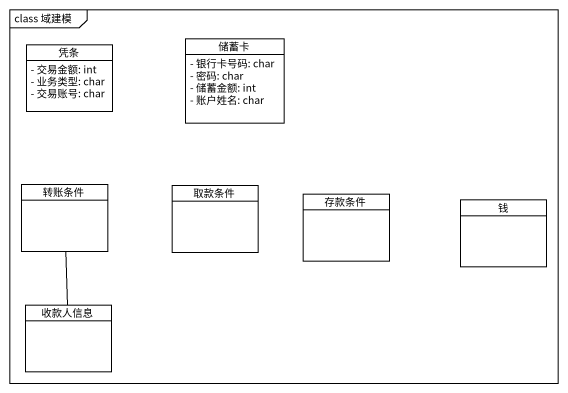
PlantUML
@startuml
mainframe class 域建模
hide circle
hide empty members
skinparam classAttributeIconSize 0
class 储蓄卡 {
  - 银行卡号码: char
  - 密码: char
  - 储蓄金额: int
  - 账户姓名: char
}
class 凭条 {
  - 交易金额: int
  - 业务类型: char
  - 交易账号: char
}
class 转账条件
class 取款条件
class 存款条件
class 钱
class 收款人信息
收款人信息 -up- 转账条件
@enduml
